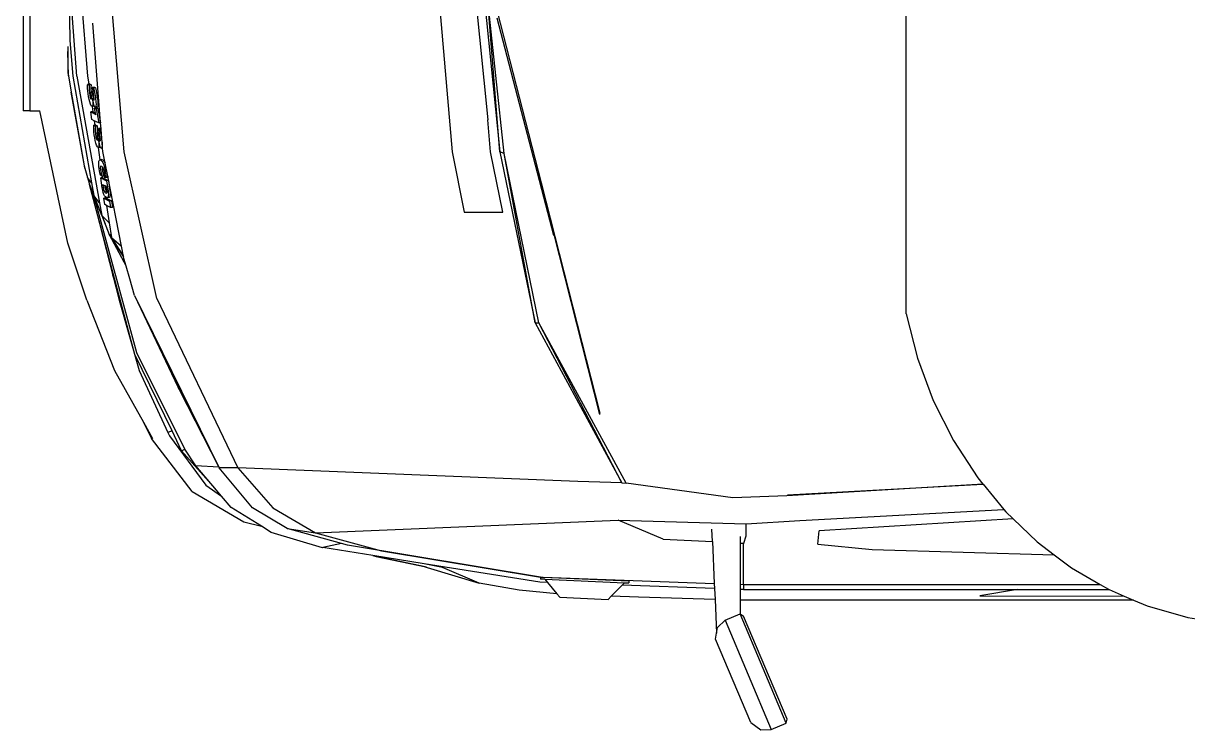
# Model space of a CAD drawing. Header units: millimetres. Extents: x -9564 to 100156, y -26854 to 24346.
# Drawn here: x 44692 to 46363, y -16036 to -15023 of the extents above; entities that cross this region are included whole.
import ezdxf

# ---------------------------------------------------------------- set-up
doc = ezdxf.new("R2010")
doc.units = ezdxf.units.MM
doc.header["$LTSCALE"] = 100
doc.layers.add('Transporte semielaborado', color=30, linetype='Continuous')

msp = doc.modelspace()

# ---------------------------------------------------------------- linework, layer by layer
at = {"layer": 'Transporte semielaborado'}
for p, q in [((45958.544, -15439.752), (45958.544, -14291.492)), ((44692.453, -14578.297), (44692.453, -15148.257)), ((44701.73, -14578.297), (44701.73, -15148.257)), ((44757.429, -14955.922), (44759.397, -15047.413)), ((44772.804, -14951.661), (44784.776, -15098.579)), ((44837.206, -15207.185), (44817.157, -14972.33)), ((45286.948, -14970.267), (45307.513, -15207.185)), ((45339.247, -14968.303), (45358.587, -15161.07)), ((45351.83, -14967.83), (45375.823, -15206.975)), ((45375.823, -15206.975), (45356.842, -14970.115)), ((45382.328, -15209.615), (45356.842, -14970.115)), ((44769.445, -15098.554), (44761.675, -14995.978)), ((45371.9, -15005.508), (45434.981, -15251.476)), ((44792.372, -15022.578), (44792.385, -15022.707)), ((44803.281, -15165.358), (44792.385, -15022.707)), ((45453.378, -15326.996), (45371.9, -15015.105)), ((44756.351, -15055.882), (44756.351, -15063.057)), ((44757.104, -15098.148), (44756.351, -15063.057)), ((44756.351, -15063.057), (44756.351, -15093.865)), ((44759.397, -15047.413), (44763.302, -15098.495)), ((44756.351, -15093.865), (44757.104, -15098.148)), ((44757.104, -15098.148), (44761.215, -15121.528)), ((44763.302, -15098.495), (44790.49, -15251.621)), ((44769.445, -15098.554), (44801.788, -15280.28)), ((44784.694, -15111.58), (44784.869, -15109.97)), ((44784.766, -15116.278), (44784.694, -15111.58)), ((44784.776, -15098.579), (44786.417, -15109.76)), ((44786.417, -15109.76), (44784.869, -15109.97)), ((44784.869, -15109.97), (44786.575, -15110.831)), ((44787.533, -15109.609), (44786.417, -15109.76)), ((44786.417, -15109.76), (44786.575, -15110.831)), ((44786.575, -15110.831), (44787.14, -15111.116)), ((44787.14, -15111.116), (44786.754, -15115.193)), ((44787.372, -15111.084), (44787.14, -15111.116)), ((44787.372, -15111.084), (44787.533, -15109.609)), ((44789.803, -15110.755), (44787.372, -15111.084)), ((44787.533, -15109.609), (44789.803, -15110.755)), ((44789.803, -15110.755), (44789.417, -15114.832)), ((44780.027, -15227.359), (44761.215, -15121.528)), ((44761.215, -15121.528), (44779.807, -15227.265)), ((44785.025, -15119.711), (44784.766, -15116.278)), ((44785.488, -15123.813), (44785.025, -15119.711)), ((44786.107, -15127.835), (44785.488, -15123.813)), ((44786.873, -15131.837), (44786.107, -15127.835)), ((44786.754, -15115.193), (44786.787, -15118.551)), ((44786.787, -15118.551), (44787.2, -15122.647)), ((44787.2, -15122.647), (44787.783, -15126.183)), ((44787.783, -15126.183), (44788.351, -15128.709)), ((44788.351, -15128.709), (44788.953, -15130.35)), ((44788.953, -15130.35), (44789.441, -15130.977)), ((44789.441, -15130.977), (44788.991, -15128.623)), ((44789.182, -15128.597), (44789.553, -15131.121)), ((44789.417, -15114.832), (44789.45, -15118.19)), ((44789.45, -15118.19), (44789.684, -15120.509)), ((44789.684, -15120.509), (44789.567, -15120.525)), ((44789.7, -15121.434), (44789.567, -15120.525)), ((44789.567, -15120.525), (44789.692, -15120.587)), ((44792.231, -15120.164), (44789.684, -15120.509)), ((44789.684, -15120.509), (44789.692, -15120.587)), ((44789.692, -15120.587), (44791.126, -15121.301)), ((44789.908, -15122.908), (44789.7, -15121.434)), ((44790.33, -15126.542), (44789.908, -15122.908)), ((44790.474, -15129.158), (44790.33, -15126.542)), ((44790.341, -15130.757), (44790.474, -15129.158)), ((44792.371, -15121.133), (44791.126, -15121.301)), ((44791.126, -15121.301), (44791.712, -15125.1)), ((44794.079, -15114.368), (44791.415, -15114.728)), ((44791.415, -15114.728), (44793.187, -15115.644)), ((44792.45, -15119.285), (44791.415, -15114.728)), ((44791.801, -15130.559), (44791.705, -15129.952)), ((44791.712, -15125.1), (44792.723, -15130.223)), ((44791.801, -15130.559), (44791.772, -15130.563)), ((44791.883, -15131.074), (44791.801, -15130.559)), ((44791.801, -15130.559), (44791.828, -15131.082)), ((44792.363, -15121.074), (44792.231, -15120.164)), ((44792.231, -15120.164), (44792.654, -15120.375)), ((44792.371, -15121.133), (44792.363, -15121.074)), ((44792.784, -15121.077), (44792.371, -15121.133)), ((44792.654, -15120.375), (44792.45, -15119.285)), ((44792.784, -15121.077), (44792.654, -15120.375)), ((44792.723, -15130.223), (44792.783, -15130.426)), ((44793.004, -15130.397), (44792.783, -15130.426)), ((44792.783, -15130.426), (44792.842, -15130.627)), ((44793.133, -15122.947), (44792.784, -15121.077)), ((44792.842, -15130.627), (44793.004, -15130.397)), ((44792.842, -15130.627), (44793.296, -15132.176)), ((44793.004, -15130.397), (44793.022, -15130.183)), ((44793.788, -15127.327), (44793.133, -15122.947)), ((44794.333, -15115.488), (44793.187, -15115.644)), ((44793.187, -15115.644), (44793.668, -15117.416)), ((44793.668, -15117.416), (44794.684, -15122.15)), ((44794.098, -15130.008), (44793.788, -15127.327)), ((44794.079, -15114.368), (44795.85, -15115.283)), ((44794.333, -15115.488), (44794.079, -15114.368)), ((44794.193, -15131.67), (44794.098, -15130.008)), ((44795.85, -15115.283), (44794.333, -15115.488)), ((44794.684, -15122.15), (44795.811, -15128.89)), ((44795.811, -15128.89), (44796.052, -15130.528)), ((44795.85, -15115.283), (44796.332, -15117.055)), ((44796.052, -15130.528), (44796.581, -15135.306)), ((44796.332, -15117.055), (44797.348, -15121.789)), ((44796.751, -15129.561), (44796.661, -15128.775)), ((44797.348, -15121.789), (44798.475, -15128.53)), ((44798.475, -15128.53), (44798.715, -15130.167)), ((44798.715, -15130.167), (44799.245, -15134.945)), ((44787.777, -15135.549), (44786.873, -15131.837)), ((44788.809, -15138.701), (44787.777, -15135.549)), ((44789.928, -15140.959), (44788.809, -15138.701)), ((44789.441, -15130.977), (44789.553, -15131.121)), ((44789.553, -15131.121), (44789.637, -15131.229)), ((44789.637, -15131.229), (44789.93, -15131.339)), ((44791.092, -15141.991), (44789.928, -15140.959)), ((44789.93, -15131.339), (44790.341, -15130.757)), ((44791.142, -15141.951), (44791.092, -15141.991)), ((44791.721, -15141.489), (44791.142, -15141.951)), ((44793.756, -15141.63), (44791.142, -15141.951)), ((44791.142, -15141.951), (44792.26, -15149.568)), ((44792.088, -15140.185), (44791.721, -15141.489)), ((44791.883, -15131.074), (44791.828, -15131.082)), ((44791.828, -15131.082), (44791.934, -15132.052)), ((44792.074, -15132.283), (44791.883, -15131.074)), ((44791.934, -15132.052), (44792.233, -15136.215)), ((44792.922, -15136.735), (44792.074, -15132.283)), ((44792.243, -15138.34), (44792.088, -15140.185)), ((44792.233, -15136.215), (44792.243, -15138.34)), ((44793.492, -15139.005), (44792.922, -15136.735)), ((44794.148, -15132.061), (44793.296, -15132.176)), ((44793.296, -15132.176), (44793.813, -15132.87)), ((44793.756, -15141.63), (44793.348, -15141.269)), ((44794.162, -15141.024), (44793.492, -15139.005)), ((44794.263, -15141.225), (44793.756, -15141.63)), ((44793.813, -15132.87), (44794.092, -15132.546)), ((44794.092, -15132.546), (44794.148, -15132.061)), ((44794.148, -15132.061), (44794.193, -15131.67)), ((44794.263, -15141.225), (44794.162, -15141.024)), ((44794.902, -15142.502), (44794.263, -15141.225)), ((44797.387, -15143.86), (44794.723, -15144.221)), ((44794.723, -15144.221), (44796.802, -15145.244)), ((44796.155, -15151.523), (44794.723, -15144.221)), ((44795.684, -15143.147), (44794.902, -15142.502)), ((44798.347, -15142.786), (44795.684, -15143.147)), ((44796.173, -15142.853), (44795.684, -15143.147)), ((44796.519, -15142.12), (44796.173, -15142.853)), ((44796.72, -15140.949), (44796.519, -15142.12)), ((44796.581, -15135.306), (44796.778, -15139.338)), ((44796.778, -15139.338), (44796.72, -15140.949)), ((44799.465, -15144.883), (44796.802, -15145.244)), ((44796.802, -15145.244), (44800.618, -15165.721)), ((44797.387, -15143.86), (44799.465, -15144.883)), ((44797.566, -15142.141), (44797.489, -15141.989)), ((44798.111, -15142.591), (44797.566, -15142.141)), ((44798.837, -15142.492), (44798.347, -15142.786)), ((44799.182, -15141.76), (44798.837, -15142.492)), ((44799.384, -15140.588), (44799.182, -15141.76)), ((44799.245, -15134.945), (44799.441, -15138.978)), ((44799.441, -15138.978), (44799.384, -15140.588)), ((44799.465, -15144.883), (44803.281, -15165.358)), ((44701.73, -15148.257), (44692.453, -15148.257)), ((44701.73, -15148.257), (44716.3, -15148.257)), ((44756.334, -15338.393), (44716.3, -15148.257)), ((44791.879, -15149.376), (44789.215, -15149.737)), ((44790.701, -15160.727), (44789.215, -15149.737)), ((44789.215, -15149.737), (44796.524, -15153.406)), ((44794.154, -15162.466), (44790.701, -15160.727)), ((44791.879, -15149.376), (44792.26, -15149.568)), ((44792.26, -15149.568), (44796.155, -15151.523)), ((44800.618, -15165.721), (44794.154, -15162.466)), ((44794.154, -15162.466), (44795.089, -15168.838)), ((44796.524, -15153.406), (44796.155, -15151.523)), ((45362.575, -15207.015), (45358.587, -15161.07)), ((44793.48, -15170.643), (44793.656, -15169.032)), ((44793.552, -15175.341), (44793.48, -15170.643)), ((44793.811, -15178.774), (44793.552, -15175.341)), ((44795.089, -15168.838), (44793.656, -15169.032)), ((44793.656, -15169.032), (44795.235, -15169.83)), ((44794.275, -15182.876), (44793.811, -15178.774)), ((44796.319, -15168.672), (44795.089, -15168.838)), ((44795.089, -15168.838), (44795.235, -15169.83)), ((44795.235, -15169.83), (44795.926, -15170.179)), ((44795.926, -15170.179), (44795.54, -15174.256)), ((44795.54, -15174.256), (44795.573, -15177.614)), ((44795.573, -15177.614), (44795.986, -15181.71)), ((44796.158, -15170.147), (44795.926, -15170.179)), ((44796.158, -15170.147), (44796.319, -15168.672)), ((44798.589, -15169.818), (44796.158, -15170.147)), ((44796.319, -15168.672), (44798.589, -15169.818)), ((44798.589, -15169.818), (44798.203, -15173.895)), ((44798.203, -15173.895), (44798.236, -15177.253)), ((44798.236, -15177.253), (44798.471, -15179.572)), ((44798.471, -15179.572), (44798.353, -15179.588)), ((44798.486, -15180.497), (44798.353, -15179.588)), ((44798.353, -15179.588), (44798.478, -15179.65)), ((44801.017, -15179.227), (44798.471, -15179.572)), ((44798.471, -15179.572), (44798.478, -15179.65)), ((44798.478, -15179.65), (44799.912, -15180.364)), ((44798.695, -15181.971), (44798.486, -15180.497)), ((44801.158, -15180.196), (44799.912, -15180.364)), ((44799.912, -15180.364), (44800.498, -15184.163)), ((44802.865, -15173.431), (44800.201, -15173.791)), ((44801.236, -15178.348), (44800.201, -15173.791)), ((44800.201, -15173.791), (44801.973, -15174.707)), ((44803.281, -15165.358), (44800.618, -15165.721)), ((44801.149, -15180.137), (44801.017, -15179.227)), ((44801.017, -15179.227), (44801.44, -15179.438)), ((44801.158, -15180.196), (44801.149, -15180.137)), ((44801.571, -15180.14), (44801.158, -15180.196)), ((44801.44, -15179.438), (44801.236, -15178.348)), ((44801.571, -15180.14), (44801.44, -15179.438)), ((44801.919, -15182.01), (44801.571, -15180.14)), ((44803.119, -15174.551), (44801.973, -15174.707)), ((44801.973, -15174.707), (44802.455, -15176.479)), ((44802.455, -15176.479), (44803.47, -15181.213)), ((44802.865, -15173.431), (44803.94, -15173.986)), ((44803.974, -15174.436), (44803.119, -15174.551)), ((44803.524, -15176.334), (44803.119, -15174.551)), ((44803.94, -15173.986), (44803.281, -15165.358)), ((44803.974, -15174.436), (44803.94, -15173.986)), ((44804.476, -15181.077), (44803.974, -15174.436)), ((44794.893, -15186.898), (44794.275, -15182.876)), ((44795.659, -15190.899), (44794.893, -15186.898)), ((44796.563, -15194.612), (44795.659, -15190.899)), ((44795.986, -15181.71), (44796.569, -15185.246)), ((44797.595, -15197.764), (44796.563, -15194.612)), ((44796.569, -15185.246), (44797.137, -15187.772)), ((44797.137, -15187.772), (44797.739, -15189.413)), ((44797.739, -15189.413), (44798.195, -15189.998)), ((44798.098, -15189.365), (44798.195, -15189.998)), ((44798.423, -15190.292), (44798.195, -15189.998)), ((44798.423, -15190.292), (44798.716, -15190.402)), ((44799.116, -15185.605), (44798.695, -15181.971)), ((44798.716, -15190.402), (44799.127, -15189.82)), ((44799.26, -15188.221), (44799.116, -15185.605)), ((44799.127, -15189.82), (44799.26, -15188.221)), ((44800.587, -15189.622), (44800.492, -15189.015)), ((44800.498, -15184.163), (44801.51, -15189.286)), ((44800.587, -15189.622), (44800.558, -15189.626)), ((44800.587, -15189.622), (44800.615, -15190.145)), ((44800.669, -15190.137), (44800.587, -15189.622)), ((44800.669, -15190.137), (44800.615, -15190.145)), ((44800.615, -15190.145), (44800.72, -15191.115)), ((44800.86, -15191.346), (44800.669, -15190.137)), ((44800.72, -15191.115), (44801.019, -15195.278)), ((44801.708, -15195.798), (44800.86, -15191.346)), ((44801.029, -15197.403), (44800.918, -15198.734)), ((44801.019, -15195.278), (44801.029, -15197.403)), ((44801.51, -15189.286), (44801.569, -15189.489)), ((44801.79, -15189.46), (44801.569, -15189.489)), ((44801.569, -15189.489), (44801.628, -15189.69)), ((44801.628, -15189.69), (44801.79, -15189.46)), ((44801.628, -15189.69), (44802.083, -15191.239)), ((44802.279, -15198.068), (44801.708, -15195.798)), ((44801.79, -15189.46), (44801.808, -15189.246)), ((44802.574, -15186.39), (44801.919, -15182.01)), ((44802.934, -15191.124), (44802.083, -15191.239)), ((44802.083, -15191.239), (44802.599, -15191.933)), ((44802.884, -15189.071), (44802.574, -15186.39)), ((44802.599, -15191.933), (44802.878, -15191.609)), ((44802.878, -15191.609), (44802.934, -15191.124)), ((44802.979, -15190.733), (44802.884, -15189.071)), ((44802.934, -15191.124), (44802.979, -15190.733)), ((44803.47, -15181.213), (44804.597, -15187.953)), ((44804.485, -15181.122), (44804.476, -15181.077)), ((44805.959, -15200.419), (44804.485, -15181.122)), ((44804.838, -15189.591), (44804.597, -15187.953)), ((44804.838, -15189.591), (44805.368, -15194.369)), ((44805.368, -15194.369), (44805.564, -15198.401)), ((44798.714, -15200.022), (44797.595, -15197.764)), ((44799.808, -15200.992), (44798.714, -15200.022)), ((44799.878, -15201.054), (44799.808, -15200.992)), ((44799.808, -15200.992), (44802.404, -15218.678)), ((44800.507, -15200.552), (44799.878, -15201.054)), ((44802.542, -15200.693), (44799.878, -15201.054)), ((44800.875, -15199.248), (44800.507, -15200.552)), ((44800.918, -15198.734), (44800.875, -15199.248)), ((44801.154, -15199.211), (44800.918, -15198.734)), ((44802.542, -15200.693), (44802.134, -15200.332)), ((44802.948, -15200.087), (44802.279, -15198.068)), ((44803.049, -15200.288), (44802.542, -15200.693)), ((44803.049, -15200.288), (44802.948, -15200.087)), ((44803.688, -15201.565), (44803.049, -15200.288)), ((44804.47, -15202.21), (44803.688, -15201.565)), ((44804.96, -15201.916), (44804.47, -15202.21)), ((44806.079, -15201.992), (44804.47, -15202.21)), ((44805.305, -15201.183), (44804.96, -15201.916)), ((44805.506, -15200.012), (44805.305, -15201.183)), ((44805.526, -15199.467), (44805.506, -15200.012)), ((44805.564, -15198.401), (44805.526, -15199.467)), ((44805.612, -15199.726), (44805.526, -15199.467)), ((44805.959, -15200.419), (44805.612, -15199.726)), ((44806.079, -15201.992), (44805.959, -15200.419)), ((44806.427, -15206.548), (44806.079, -15201.992)), ((44809.749, -15223.309), (44806.427, -15206.548)), ((44883.762, -15417.681), (44837.206, -15207.185)), ((45307.513, -15207.185), (45324.967, -15293.659)), ((45380.458, -15293.659), (45362.575, -15207.015)), ((45382.328, -15209.615), (45375.823, -15206.975)), ((45375.823, -15206.975), (45426.475, -15452.393)), ((45426.475, -15452.393), (45382.328, -15209.615)), ((45431.968, -15452.277), (45382.328, -15209.615)), ((44780.027, -15227.359), (44779.807, -15227.265)), ((44779.807, -15227.265), (44780.036, -15228.562)), ((44780.566, -15230.391), (44780.027, -15227.359)), ((44780.036, -15228.562), (44780.566, -15230.391)), ((44780.566, -15230.391), (44784.563, -15244.166)), ((44800.627, -15223.575), (44800.669, -15221.842)), ((44800.741, -15225.782), (44800.627, -15223.575)), ((44800.669, -15221.842), (44800.858, -15220.523)), ((44801.012, -15228.463), (44800.741, -15225.782)), ((44800.858, -15220.523), (44801.184, -15219.56)), ((44801.44, -15231.617), (44801.012, -15228.463)), ((44801.184, -15219.56), (44801.648, -15218.952)), ((44801.648, -15218.952), (44802.248, -15218.701)), ((44802.404, -15218.678), (44802.248, -15218.701)), ((44802.248, -15218.701), (44802.415, -15218.75)), ((44804.908, -15218.297), (44802.404, -15218.678)), ((44802.404, -15218.678), (44802.415, -15218.75)), ((44802.415, -15218.75), (44803.844, -15219.155)), ((44802.903, -15229.173), (44802.845, -15230.756)), ((44802.845, -15230.756), (44803.06, -15232.941)), ((44803.234, -15228.19), (44802.903, -15229.173)), ((44803.658, -15227.922), (44803.234, -15228.19)), ((44803.753, -15227.862), (44803.658, -15227.922)), ((44803.672, -15228.058), (44803.658, -15227.922)), ((44803.681, -15228.122), (44803.672, -15228.058)), ((44803.837, -15227.809), (44803.753, -15227.862)), ((44803.753, -15227.862), (44803.788, -15228.106)), ((44805.182, -15228.218), (44803.837, -15227.809)), ((44803.844, -15219.155), (44804.307, -15218.548)), ((44803.844, -15219.155), (44804.739, -15219.89)), ((44804.307, -15218.548), (44804.908, -15218.297)), ((44804.739, -15219.89), (44805.593, -15220.896)), ((44804.908, -15218.297), (44806.491, -15218.756)), ((44805.623, -15228.591), (44805.182, -15228.218)), ((44805.563, -15228.768), (44805.505, -15230.352)), ((44805.505, -15230.352), (44805.72, -15232.536)), ((44805.623, -15228.591), (44805.563, -15228.768)), ((44805.593, -15220.896), (44806.402, -15222.218)), ((44806.537, -15229.366), (44805.623, -15228.591)), ((44806.402, -15222.218), (44807.175, -15223.899)), ((44806.491, -15218.756), (44807.399, -15219.486)), ((44807.135, -15230.352), (44806.537, -15229.366)), ((44807.718, -15231.806), (44807.135, -15230.352)), ((44807.175, -15223.899), (44807.915, -15225.99)), ((44807.399, -15219.486), (44808.253, -15220.491)), ((44807.915, -15225.99), (44808.625, -15228.543)), ((44808.253, -15220.491), (44809.062, -15221.814)), ((44808.625, -15228.543), (44809.298, -15231.578)), ((44809.062, -15221.814), (44809.749, -15223.309)), ((44813.476, -15242.114), (44809.749, -15223.309)), ((44790.49, -15251.621), (44784.563, -15244.166)), ((44784.563, -15244.166), (44786.899, -15252.215)), ((44802.463, -15237.425), (44801.44, -15231.617)), ((44803.145, -15240.527), (44802.463, -15237.425)), ((44803.06, -15232.941), (44803.912, -15237.848)), ((44804.982, -15242.223), (44803.145, -15240.527)), ((44806.149, -15244.189), (44803.573, -15244.581)), ((44805.725, -15259), (44803.573, -15244.581)), ((44803.573, -15244.581), (44811.803, -15248.866)), ((44803.912, -15237.848), (44804.662, -15241.077)), ((44804.662, -15241.077), (44804.982, -15242.223)), ((44805.841, -15242.092), (44804.982, -15242.223)), ((44805.72, -15232.536), (44806.571, -15237.444)), ((44807.641, -15241.818), (44805.841, -15242.092)), ((44805.841, -15242.092), (44806.149, -15244.189)), ((44806.233, -15244.177), (44806.149, -15244.189)), ((44806.233, -15244.177), (44814.463, -15248.461)), ((44806.571, -15237.444), (44807.321, -15240.672)), ((44807.321, -15240.672), (44807.641, -15241.818)), ((44808.254, -15233.775), (44807.718, -15231.806)), ((44808.712, -15236.304), (44808.254, -15233.775)), ((44809.09, -15239.218), (44808.712, -15236.304)), ((44809.29, -15241.611), (44809.09, -15239.218)), ((44809.382, -15244.517), (44809.29, -15241.611)), ((44809.298, -15231.578), (44809.926, -15235.115)), ((44810.932, -15243.839), (44809.382, -15244.517)), ((44812.041, -15244.113), (44809.382, -15244.517)), ((44809.926, -15235.115), (44810.67, -15240.839)), ((44810.67, -15240.839), (44810.932, -15243.839)), ((44812.028, -15243.673), (44810.932, -15243.839)), ((44813.592, -15243.435), (44812.028, -15243.673)), ((44812.041, -15244.113), (44812.028, -15243.673)), ((44813.592, -15243.435), (44812.041, -15244.113)), ((44813.476, -15242.114), (44813.592, -15243.435)), ((44833.402, -15342.64), (44813.476, -15242.114)), ((44786.899, -15252.215), (44787.184, -15253.324)), ((44793.744, -15269.887), (44787.184, -15253.324)), ((44787.184, -15253.324), (44787.374, -15254.058)), ((44787.374, -15254.058), (44793.744, -15269.887)), ((44825.28, -15396.024), (44787.374, -15254.058)), ((44787.374, -15254.058), (44820.981, -15384.562)), ((44790.49, -15251.621), (44793.744, -15269.887)), ((44806.357, -15262.523), (44805.725, -15259)), ((44806.32, -15254.462), (44806.875, -15258.181)), ((44809.266, -15255.978), (44806.32, -15254.462)), ((44807.135, -15265.595), (44806.357, -15262.523)), ((44806.875, -15258.181), (44807.475, -15261.137)), ((44807.475, -15261.137), (44808.295, -15263.446)), ((44808.295, -15263.446), (44809.337, -15265.108)), ((44809.266, -15255.978), (44809.534, -15257.777)), ((44811.786, -15257.275), (44809.266, -15255.978)), ((44809.534, -15257.777), (44810.134, -15260.733)), ((44810.134, -15260.733), (44810.955, -15263.042)), ((44810.955, -15263.042), (44811.996, -15264.703)), ((44812.38, -15261.253), (44811.786, -15257.275)), ((44814.463, -15248.461), (44811.803, -15248.866)), ((44811.803, -15248.866), (44814.012, -15263.664)), ((44812.611, -15263.442), (44812.38, -15261.253)), ((44812.561, -15265.029), (44812.611, -15263.442)), ((44814.012, -15263.664), (44814.293, -15265.841)), ((44814.463, -15248.461), (44816.671, -15263.26)), ((44816.671, -15263.26), (44816.952, -15265.437)), ((45434.981, -15251.476), (45435.034, -15251.682)), ((45434.981, -15251.476), (45519.474, -15582.182)), ((45435.034, -15251.682), (45453.378, -15323.214)), ((45435.034, -15251.682), (45453.378, -15323.859)), ((44801.788, -15280.28), (44793.744, -15269.887)), ((44793.744, -15269.887), (44794.24, -15271.228)), ((44794.24, -15271.228), (44794.289, -15271.266)), ((44794.24, -15271.228), (44809.801, -15310.452)), ((44855.127, -15495.642), (44794.289, -15271.266)), ((44805, -15298.322), (44794.289, -15271.266)), ((44801.788, -15280.28), (44805, -15298.322)), ((44808.053, -15268.182), (44807.135, -15265.595)), ((44810.43, -15273.357), (44807.925, -15273.738)), ((44809.287, -15282.87), (44807.925, -15273.738)), ((44807.925, -15273.738), (44816.154, -15278.02)), ((44809.106, -15270.254), (44808.053, -15268.182)), ((44810.179, -15271.648), (44809.106, -15270.254)), ((44809.337, -15265.108), (44809.936, -15265.589)), ((44809.794, -15265.19), (44809.757, -15265.044)), ((44809.936, -15265.589), (44809.794, -15265.19)), ((44809.936, -15265.589), (44810.599, -15266.122)), ((44810.179, -15271.648), (44810.43, -15273.357)), ((44810.288, -15271.789), (44810.179, -15271.648)), ((44811.589, -15272.768), (44810.288, -15271.789)), ((44810.584, -15273.334), (44810.43, -15273.357)), ((44810.584, -15273.334), (44818.814, -15277.615)), ((44810.599, -15266.122), (44811.618, -15266.397)), ((44812.793, -15273.083), (44811.589, -15272.768)), ((44811.618, -15266.397), (44812.23, -15266.014)), ((44811.996, -15264.703), (44812.527, -15265.13)), ((44812.23, -15266.014), (44812.527, -15265.13)), ((44812.527, -15265.13), (44812.561, -15265.029)), ((44813.788, -15272.404), (44812.793, -15273.083)), ((44815.453, -15272.679), (44812.793, -15273.083)), ((44813.917, -15272.114), (44813.788, -15272.404)), ((44814.124, -15271.654), (44813.917, -15272.114)), ((44814.216, -15272.339), (44813.917, -15272.114)), ((44814.353, -15270.63), (44814.124, -15271.654)), ((44814.293, -15265.841), (44814.444, -15267.728)), ((44814.464, -15269.324), (44814.353, -15270.63)), ((44814.444, -15267.728), (44814.464, -15269.324)), ((44816.447, -15271.999), (44815.453, -15272.679)), ((44818.814, -15277.615), (44816.154, -15278.02)), ((44816.154, -15278.02), (44817.517, -15287.152)), ((44816.784, -15271.249), (44816.447, -15271.999)), ((44817.013, -15270.226), (44816.784, -15271.249)), ((44816.952, -15265.437), (44817.103, -15267.323)), ((44817.123, -15268.92), (44817.013, -15270.226)), ((44817.103, -15267.323), (44817.123, -15268.92)), ((44818.814, -15277.615), (44820.176, -15286.748)), ((44812.036, -15284.301), (44809.287, -15282.87)), ((44817.517, -15287.152), (44812.036, -15284.301)), ((44812.036, -15284.301), (44815.647, -15308.899)), ((44820.176, -15286.748), (44817.517, -15287.152)), ((45324.967, -15293.659), (45380.458, -15293.659)), ((44815.647, -15308.899), (44805, -15298.322)), ((44805.085, -15298.62), (44805, -15298.322)), ((44805.085, -15298.62), (44815.755, -15325.492)), ((44815.647, -15308.899), (44818.767, -15330.157)), ((44818.767, -15330.157), (44815.755, -15325.492)), ((44815.755, -15325.492), (44815.931, -15326.011)), ((44815.789, -15325.545), (44815.916, -15325.866)), ((44815.916, -15325.866), (44836.317, -15357.347)), ((44836.898, -15365.236), (44815.931, -15326.011)), ((44818.767, -15330.157), (44833.402, -15342.64)), ((44836.313, -15357.327), (44818.767, -15330.157)), ((45453.378, -15323.214), (45453.378, -15323.859)), ((45519.474, -15583.913), (45453.378, -15323.859)), ((45453.378, -15323.859), (45453.378, -15326.996)), ((44783.715, -15419.963), (44756.334, -15338.393)), ((44836.313, -15357.327), (44833.402, -15342.64)), ((44836.883, -15360.204), (44836.313, -15357.327)), ((44840.037, -15371.075), (44836.883, -15360.204)), ((44840.037, -15371.075), (44836.898, -15365.236)), ((44845.276, -15389.133), (44840.037, -15371.075)), ((44825.28, -15396.024), (44820.981, -15384.562)), ((44820.981, -15384.562), (44830.097, -15419.963)), ((44852.524, -15498.059), (44825.28, -15396.024)), ((44851.742, -15413.326), (44845.276, -15389.133)), ((44851.742, -15413.326), (44914.206, -15544.207)), ((44851.742, -15413.326), (44973.14, -15659.726)), ((44783.715, -15419.963), (44823.142, -15520.653)), ((44830.097, -15419.963), (44858.516, -15520.653)), ((44883.762, -15417.681), (45000.008, -15660.378)), ((45958.544, -15439.752), (45974.756, -15503.015)), ((45426.475, -15452.393), (45431.968, -15452.277)), ((45426.475, -15452.393), (45550.687, -15682.148)), ((45550.687, -15682.148), (45431.968, -15452.277)), ((45557.289, -15682.415), (45431.968, -15452.277)), ((44924.318, -15633.646), (44855.127, -15495.642)), ((44905.792, -15607.604), (44852.524, -15498.059)), ((45974.756, -15503.015), (45997.506, -15563.806)), ((44823.142, -15520.653), (44864.844, -15595.202)), ((44858.516, -15520.653), (44899.854, -15609.821)), ((44914.2, -15544.266), (44914.206, -15544.207)), ((44914.332, -15544.543), (44914.2, -15544.266)), ((44914.332, -15544.543), (44914.518, -15544.934)), ((44914.518, -15544.934), (44916.026, -15547.902)), ((44914.533, -15545.08), (44914.518, -15544.934)), ((44916.026, -15547.902), (44914.533, -15545.08)), ((44916.026, -15547.902), (44973.14, -15659.726)), ((45997.506, -15563.806), (46026.491, -15621.311)), ((44864.844, -15595.202), (44876.572, -15618.515)), ((44864.844, -15595.202), (44877.885, -15618.515)), ((45519.474, -15583.913), (45519.474, -15582.182)), ((44905.792, -15607.604), (44899.854, -15609.821)), ((44899.854, -15609.821), (44902.033, -15614.52)), ((44902.033, -15614.52), (44954.43, -15685.427)), ((44919.557, -15635.911), (44905.792, -15607.604)), ((44934.717, -15694.674), (44876.572, -15618.515)), ((46026.491, -15621.311), (46061.323, -15674.766)), ((44919.557, -15635.911), (44924.318, -15633.646)), ((44969.762, -15692.736), (44919.557, -15635.911)), ((44924.38, -15633.769), (44924.318, -15633.646)), ((44940.152, -15657.678), (44924.38, -15633.769)), ((44973.14, -15659.726), (44940.152, -15657.678)), ((44969.762, -15692.736), (44940.152, -15657.678)), ((44973.14, -15659.726), (44973.473, -15660.378)), ((45000.008, -15660.378), (44973.473, -15660.378)), ((45020.971, -15717.716), (44973.473, -15660.378)), ((45000.008, -15660.378), (45050.366, -15717.716)), ((45487.895, -15679.974), (45000.008, -15660.378)), ((45550.687, -15682.148), (45487.895, -15679.974)), ((46061.323, -15674.766), (46068.853, -15683.882)), ((44934.717, -15694.674), (45008.954, -15737.861)), ((44954.43, -15685.427), (44976.835, -15701.11)), ((44976.835, -15701.11), (44969.762, -15692.736)), ((45550.687, -15682.148), (45557.289, -15682.415)), ((45709.874, -15703.703), (45557.289, -15682.415)), ((46068.929, -15683.973), (45787.485, -15700.554)), ((45788.729, -15699.349), (46068.853, -15683.882)), ((46068.853, -15683.882), (46068.929, -15683.973)), ((46068.929, -15683.973), (46098.86, -15720.211)), ((44990.628, -15717.441), (44976.835, -15701.11)), ((45787.485, -15700.554), (45709.874, -15703.703)), ((45033.913, -15744.426), (44990.628, -15717.441)), ((45070.919, -15747.483), (45020.971, -15717.716)), ((45050.366, -15717.716), (45111.408, -15753.793)), ((45806.21, -15736.273), (46098.86, -15720.211)), ((46098.86, -15720.211), (46101.539, -15723.455)), ((46101.539, -15723.455), (46112.344, -15733.832)), ((45008.954, -15737.861), (45033.913, -15744.426)), ((45047.829, -15753.102), (45033.913, -15744.426)), ((45070.919, -15747.483), (45111.408, -15753.793)), ((45148.621, -15769.222), (45070.919, -15747.483)), ((45111.408, -15753.793), (45545.588, -15735.761)), ((45545.588, -15735.761), (45729.079, -15741.075)), ((45610.176, -15762.776), (45545.588, -15735.761)), ((45680.911, -15766.444), (45680.117, -15748.493)), ((45729.054, -15757.963), (45729.079, -15741.075)), ((45729.079, -15741.075), (45806.21, -15736.273)), ((46112.344, -15733.832), (45834.002, -15750.816)), ((46112.344, -15733.832), (46146.601, -15766.731)), ((45121.791, -15775.166), (45047.829, -15753.102)), ((45111.408, -15753.793), (45206.238, -15779.448)), ((45610.176, -15762.776), (45680.911, -15766.444)), ((45720.759, -15759), (45720.743, -15768.509)), ((45725.649, -15768.763), (45729.054, -15757.963)), ((45832.175, -15770.068), (45834.002, -15750.816)), ((45122.168, -15775.082), (45121.791, -15775.166)), ((45148.621, -15769.222), (45122.168, -15775.082)), ((45193.794, -15786.479), (45122.168, -15775.082)), ((45157.523, -15771.712), (45148.621, -15769.222)), ((45434.486, -15817.276), (45157.523, -15771.712)), ((45206.238, -15779.448), (45434.486, -15817.276)), ((45680.911, -15766.444), (45683.561, -15826.337)), ((45720.743, -15768.509), (45720.639, -15827.685)), ((45720.743, -15768.509), (45725.649, -15768.763)), ((45725.309, -15827.855), (45725.31, -15769.839)), ((45725.31, -15769.839), (45725.649, -15768.763)), ((45832.175, -15770.068), (45909.885, -15777.617)), ((45909.885, -15777.617), (46170.985, -15785.168)), ((46146.601, -15766.731), (46170.985, -15785.168)), ((45193.794, -15786.479), (45198.721, -15787.775)), ((45267.198, -15798.159), (45193.794, -15786.479)), ((45268.783, -15802.794), (45198.721, -15787.775)), ((45198.721, -15787.775), (45269.756, -15802.782)), ((45293.52, -15803.577), (45267.198, -15798.159)), ((45433.455, -15824.613), (45267.198, -15798.159)), ((46170.985, -15785.168), (46195.909, -15804.015)), ((45268.783, -15802.794), (45271.943, -15803.444)), ((45269.756, -15802.782), (45271.943, -15803.444)), ((45271.943, -15803.444), (45346.317, -15825.962)), ((45346.317, -15825.962), (45293.52, -15803.577)), ((46195.909, -15804.015), (46236.858, -15827.855)), ((45403.794, -15836.294), (45346.317, -15825.962)), ((45444.289, -15825.005), (45433.455, -15824.613)), ((45434.486, -15817.276), (45434.36, -15820.161)), ((45440.503, -15820.429), (45434.36, -15820.161)), ((45434.486, -15817.276), (45438.022, -15817.43)), ((45438.022, -15817.43), (45683.561, -15826.337)), ((45438.022, -15817.43), (45561.036, -15822.801)), ((45440.503, -15820.429), (45444.289, -15825.005)), ((45440.503, -15820.429), (45554.767, -15825.418)), ((45444.289, -15825.005), (45457.766, -15841.298)), ((45551.347, -15828.886), (45535.68, -15844.774)), ((45554.767, -15825.418), (45551.347, -15828.886)), ((45683.886, -15833.691), (45551.347, -15828.886)), ((45554.767, -15825.418), (45560.91, -15825.686)), ((45561.036, -15822.801), (45560.91, -15825.686)), ((45683.561, -15826.337), (45683.886, -15833.691)), ((45720.639, -15827.685), (45720.626, -15835.023)), ((45720.639, -15827.685), (45725.309, -15827.855)), ((45725.309, -15827.855), (45725.309, -15835.193)), ((45725.309, -15827.855), (46236.858, -15827.855)), ((46236.858, -15827.855), (46248.805, -15834.811)), ((45457.766, -15841.298), (45403.794, -15836.294)), ((45457.766, -15841.298), (45461.93, -15846.332)), ((45461.93, -15846.332), (45531.164, -15849.354)), ((45535.68, -15844.774), (45531.164, -15849.354)), ((45574.885, -15846.054), (45535.68, -15844.774)), ((45684.576, -15849.278), (45574.885, -15846.054)), ((45683.886, -15833.691), (45684.576, -15849.278)), ((45720.626, -15835.023), (45720.599, -15850.337)), ((45725.309, -15835.193), (45720.626, -15835.023)), ((45725.309, -15835.193), (46118.34, -15835.193)), ((46118.34, -15835.193), (46064.344, -15844.203)), ((46064.344, -15844.203), (46271.515, -15844.54)), ((46118.34, -15835.193), (46249.696, -15835.193)), ((46248.805, -15834.811), (46249.696, -15835.193)), ((46249.696, -15835.193), (46271.515, -15844.54)), ((46271.515, -15844.54), (46284.724, -15850.199)), ((45684.576, -15849.278), (45686.728, -15897.91)), ((45720.599, -15850.337), (45720.565, -15870.072)), ((45725.385, -15850.478), (45720.599, -15850.337)), ((46284.724, -15850.199), (45725.385, -15850.478)), ((46284.724, -15850.199), (46304.584, -15858.707)), ((46304.584, -15858.707), (46362.5, -15875.386)), ((45688.044, -15889.659), (45698.99, -15879.111)), ((45698.99, -15879.111), (45720.487, -15870.022)), ((45698.99, -15879.111), (45765.309, -16035.97)), ((45720.487, -15870.022), (45720.565, -15870.072)), ((45786.806, -16026.881), (45720.487, -15870.022)), ((45720.565, -15870.072), (45725.451, -15873.237)), ((45787.901, -16020.947), (45725.451, -15873.237)), ((46362.5, -15875.386), (46421.783, -15884.623)), ((45685.343, -15906.589), (45686.728, -15897.91)), ((45686.728, -15897.91), (45688.044, -15889.659)), ((45735.857, -16026.067), (45685.343, -15906.589)), ((45735.857, -16026.067), (45750.052, -16036.323)), ((45765.309, -16035.97), (45786.806, -16026.881)), ((45786.806, -16026.881), (45787.901, -16020.947)), ((45750.052, -16036.323), (45765.309, -16035.97))]:
    msp.add_line(p, q, dxfattribs=at)

doc.saveas('drawing.dxf')
